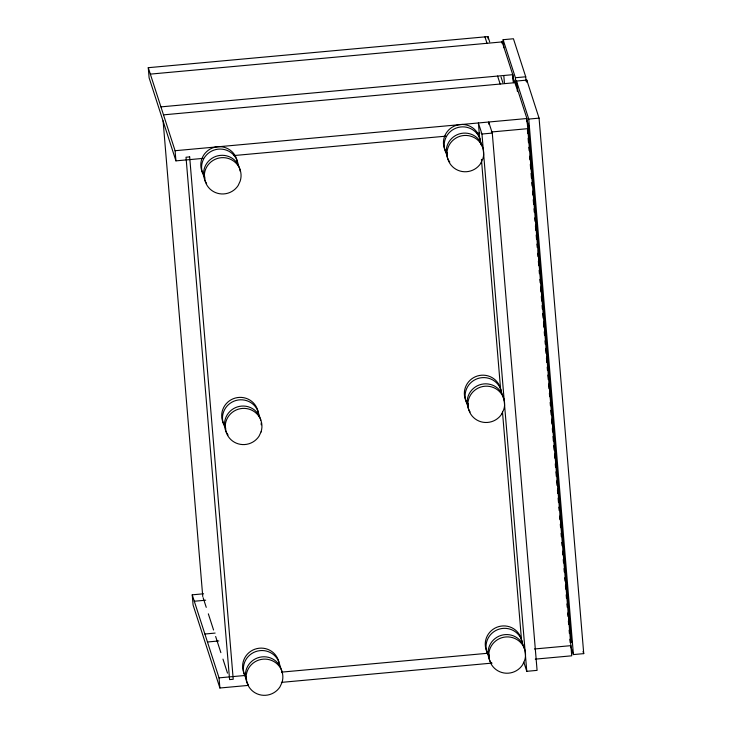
<?xml version="1.0" encoding="UTF-8"?>
<svg xmlns="http://www.w3.org/2000/svg" width="732" height="732" viewBox="0 0 732 732"><rect width="100%" height="100%" fill="white"/><g stroke="black" fill="none" stroke-linecap="round" stroke-linejoin="round"><path stroke-width="1.1" d="M204.429 175.104L204.823 179.816A18.346 18.007 -17.9 0 0 238.165 185.507L240.16 181.17A18.401 18.062 -17.9 0 0 225.987 157.892A18.401 18.062 -17.9 0 0 204.338 175.094L204.713 178.517M488.894 654.362L489.287 659.074A18.346 18.007 -17.9 0 0 522.63 664.766L524.624 660.438A18.401 18.062 -17.9 0 0 510.451 637.151A18.401 18.062 -17.9 0 0 488.793 654.362L489.177 657.775M501.823 413.69L503.717 409.7A18.401 18.062 -17.9 0 0 489.543 386.423A18.401 18.062 -17.9 0 0 467.885 403.625M261.068 431.907L259.027 436.208A18.346 18.007 -17.9 0 1 225.758 430.544L225.337 425.832L225.621 429.245M480.759 163.263L482.809 158.963A18.401 18.062 -17.9 0 0 468.626 135.685A18.401 18.062 -17.9 0 0 446.978 152.887M203.542 158.341L175.936 160.866L149.118 77.839L148.267 67.692L487.969 36.6L489.69 41.916M503.79 47.681L503.122 39.702L513.434 38.759L525.722 76.787L526.098 81.344M150.344 74.115L502.179 41.907M160.93 106.881L512.766 74.682L513.425 82.643M503.122 39.702L515.41 77.729L525.722 76.787M517.332 91.308L516.481 81.051L526.793 80.108L539.072 118.136L583.733 653.63L573.421 654.582L570.612 645.889M163.501 114.851L515.337 82.652M148.267 67.692L175.085 150.719L526.921 118.52L571.729 655.808L535.293 659.139M516.481 81.051L528.76 119.078L539.072 118.136M234.002 155.55L445.861 136.161M476.532 133.352L479.991 133.041M491.328 131.998L527.772 128.667M480.009 142.31L478.389 122.958L481.967 134.029L492.279 133.087L537.087 670.375L526.775 671.317L523.847 662.259M248.358 685.399L219.893 688.007L193.074 604.98L192.232 594.832L203.606 593.789M194.3 601.247L205.674 600.213M204.887 634.022L215.126 633.079M207.458 641.991L218.831 640.948M192.232 594.832L219.042 677.859L245.495 675.435M281.674 672.122L487.759 653.264M534.442 648.991L570.878 645.661M281.381 682.38L492.023 663.101M526.921 118.52L515.154 82.094L515.346 84.372M514.678 82.341L512.858 76.686L513.004 78.48M513.342 79.541L514.029 81.673M527.287 122.72L528.66 126.975L529.062 131.742M528.843 132.391L529.318 133.865L528.623 125.511L526.802 119.865L526.948 121.658M528.751 135.658L529.364 137.534M500.99 76.897L502.847 82.652M484.941 36.874L487.009 43.298M497.595 76.064L500.166 84.034M492.279 133.087L488.702 122.015L488.894 124.294M583.029 651.462L583.733 653.63M570.557 632.668L571.738 642.504M570.475 633.72L571.482 640.381M570.448 636.3L571.125 638.414L528.888 131.897M203.112 597.651L206.25 607.359M208.336 613.828L213.561 629.996M215.647 636.474L220.872 652.642M222.967 659.111L227.496 673.129M447.362 156.309L447.078 152.897L447.472 157.609A18.346 18.007 -17.9 0 0 480.814 163.3M468.27 407.038L467.986 403.625L468.379 408.346A18.346 18.007 -17.9 0 0 501.722 414.028M246.538 679.982L246.245 676.569L246.638 681.291M526.793 80.108L526.985 82.387M528.76 119.078L573.421 654.582M528.513 127.386L528.705 129.646M528.843 136.793L529.227 141.349M529.602 145.906L529.895 149.319M530.361 155.01L530.654 158.423M531.029 162.98L531.414 167.536M531.789 172.093L532.072 175.506M532.548 181.197L532.832 184.61M533.308 190.311L533.591 193.724M533.976 198.28L534.351 202.828M534.735 207.385L535.019 210.798M535.495 216.498L535.778 219.911M536.153 224.468L536.538 229.015M536.913 233.572L537.206 236.985M537.672 242.685L537.965 246.098M538.34 250.655L538.725 255.203M539.1 259.759L539.484 264.316M539.859 268.873L540.143 272.286M540.619 277.977L540.902 281.39M541.287 285.947L541.662 290.503M542.046 295.06L542.33 298.473M542.805 304.164L543.089 307.577M543.464 312.134L543.849 316.691M544.224 321.247L544.608 325.795M544.983 330.352L545.276 333.765M545.743 339.456L546.035 342.878M546.411 347.425L546.795 351.982M547.17 356.539L547.454 359.952M547.929 365.643L548.213 369.065M548.597 373.613L548.973 378.17M549.357 382.726L549.732 387.283M550.116 391.83L550.4 395.253M550.876 400.944L551.159 404.357M551.535 408.913L551.919 413.47M552.294 418.018L552.587 421.44M553.053 427.131L553.346 430.544M553.721 435.101L554.106 439.658M554.481 444.205L554.865 448.762M555.24 453.318L555.524 456.731M556 462.423L556.283 465.845M556.668 470.392L557.043 474.949M557.427 479.506L557.711 482.919M558.187 488.61L558.47 492.032M558.845 496.58L559.23 501.136M559.605 505.693L559.989 510.25M560.364 514.797L560.657 518.219M561.032 522.767L561.417 527.324M561.792 531.88L562.075 535.293M562.551 540.985L562.835 544.407M563.311 550.098L563.594 553.511M563.979 558.068L564.262 561.481M564.738 567.172L565.022 570.594M565.497 576.285L565.781 579.698M566.156 584.255L566.449 587.668M566.916 593.359L567.208 596.772M567.675 602.473L567.968 605.886M568.435 611.577L568.727 614.99M569.103 619.547L569.386 622.959M527.443 130.205L527.726 133.617M528.111 138.174L528.486 142.731M528.87 147.278L529.154 150.701M529.629 156.392L529.913 159.805M530.297 164.361L530.673 168.918M531.057 173.475L531.432 178.032M531.816 182.579L532.1 186.001M532.576 191.692L532.859 195.105M533.235 199.662L533.619 204.219M533.994 208.776L534.278 212.189M534.753 217.889L535.037 221.302M535.421 225.859L535.797 230.415M536.181 234.963L536.565 239.52M536.94 244.076L537.224 247.489M537.7 253.19L537.983 256.603M538.368 261.159L538.743 265.716M539.127 270.264L539.411 273.686M539.887 279.377L540.17 282.79M540.545 287.347L540.93 291.903M541.305 296.46L541.689 301.017M542.064 305.564L542.357 308.986M542.732 313.543L543.117 318.091M543.492 322.647L543.876 327.204M544.251 331.761L544.535 335.174M545.011 340.865L545.294 344.287M545.679 348.844L546.054 353.391M546.438 357.948L546.813 362.505M547.197 367.061L547.481 370.474M547.865 375.031L548.241 379.588M548.625 384.144L549 388.692M549.384 393.249L549.668 396.671M550.144 402.362L550.427 405.775M550.803 410.332L551.187 414.888M551.562 419.445L551.946 424.002M552.321 428.549L552.605 431.972M552.989 436.528L553.365 441.076M553.749 445.632L554.124 450.189M554.508 454.746L554.792 458.159M555.268 463.85L555.551 467.272M555.936 471.829L556.311 476.376M556.695 480.933L557.07 485.49M557.455 490.047L557.738 493.459M558.113 498.016L558.498 502.573M558.873 507.13L559.166 510.543M559.632 516.234L559.925 519.656M560.3 524.203L560.584 527.626M561.06 533.317L561.343 536.73M561.819 542.43L562.103 545.843M562.579 551.535L562.862 554.957M563.247 559.504L563.53 562.926M564.006 568.618L564.29 572.031M564.765 577.731L565.049 581.144M565.424 585.701L565.717 589.114M566.184 594.814L566.476 598.227M566.952 603.918L567.236 607.34M567.712 613.032L567.995 616.445M568.371 621.001L568.654 624.414M569.13 630.115L569.414 633.528M569.889 639.219L570.173 642.641M515.41 77.729L516.17 86.852M513.507 82.066L512.94 75.231L501.996 41.358L502.189 43.636M503.845 76.064L504.412 82.899M487.969 36.6L488.162 38.878M481.967 134.029L526.775 671.317M481.427 159.384L500.798 391.602M502.5 412.098L521.77 643.172M175.085 150.719L175.936 160.866M219.042 677.859L219.893 688.007M163.099 120.871L202.764 596.571M224.514 426.353A18.401 18.062 -17.9 0 1 236.006 400.477A18.401 18.062 -17.9 0 1 259.174 416.682M223.736 423.938A18.401 18.062 -17.9 0 1 235.228 398.062A18.401 18.062 -17.9 0 1 258.396 414.266M225.246 425.832A18.401 18.062 -17.9 0 1 246.894 408.63A18.401 18.062 -17.9 0 1 261.04 431.898M261.187 422.922A18.401 18.062 -17.9 0 1 261.196 424.825M228.064 435A18.401 18.062 -17.9 0 1 235.301 407.715A18.401 18.062 -17.9 0 1 260.802 420.095M468.132 405.775A18.401 18.062 -17.9 0 1 477.731 378.554A18.401 18.062 -17.9 0 1 501.813 394.475M466.385 401.731A18.401 18.062 -17.9 0 1 477.401 375.992A18.401 18.062 -17.9 0 1 500.953 391.108M470.145 412.015A18.401 18.062 -17.9 0 1 479.286 384.959A18.401 18.062 -17.9 0 1 503.753 399.764M204.585 177.245A18.401 18.062 -17.9 0 1 213.717 150.188A18.401 18.062 -17.9 0 1 238.184 164.993M202.828 173.21A18.401 18.062 -17.9 0 1 213.854 147.471A18.401 18.062 -17.9 0 1 237.406 162.577M206.598 183.485A18.401 18.062 -17.9 0 1 215.73 156.428A18.401 18.062 -17.9 0 1 240.197 171.233M246.4 678.72A18.401 18.062 -17.9 0 1 255.532 651.663A18.401 18.062 -17.9 0 1 279.999 666.468M244.644 674.675A18.401 18.062 -17.9 0 1 254.754 649.247A18.401 18.062 -17.9 0 1 278.91 662.176M246.153 676.569A18.401 18.062 -17.9 0 1 267.802 659.358A18.401 18.062 -17.9 0 1 281.957 682.636L279.935 686.945A18.346 18.007 -17.9 0 1 246.666 681.282M248.413 684.96A18.401 18.062 -17.9 0 1 257.554 657.903A18.401 18.062 -17.9 0 1 282.021 672.708M488.07 654.884A18.401 18.062 -17.9 0 1 499.563 629.008A18.401 18.062 -17.9 0 1 522.721 645.212M487.292 652.468A18.401 18.062 -17.9 0 1 498.785 626.592A18.401 18.062 -17.9 0 1 521.943 642.797M491.611 663.531A18.401 18.062 -17.9 0 1 498.849 636.245A18.401 18.062 -17.9 0 1 524.35 648.625M446.255 153.418A18.401 18.062 -17.9 0 1 458.214 127.414A18.401 18.062 -17.9 0 1 480.933 144.698M446.996 153.409A18.401 18.062 -17.9 0 1 456.036 125.41A18.401 18.062 -17.9 0 1 480.155 142.282M449.796 162.056A18.401 18.062 -17.9 0 1 457.033 134.77A18.401 18.062 -17.9 0 1 482.534 147.159M189.661 156.904L186.02 157.234L229.583 679.598L233.224 679.269L189.661 156.904"/></g></svg>
